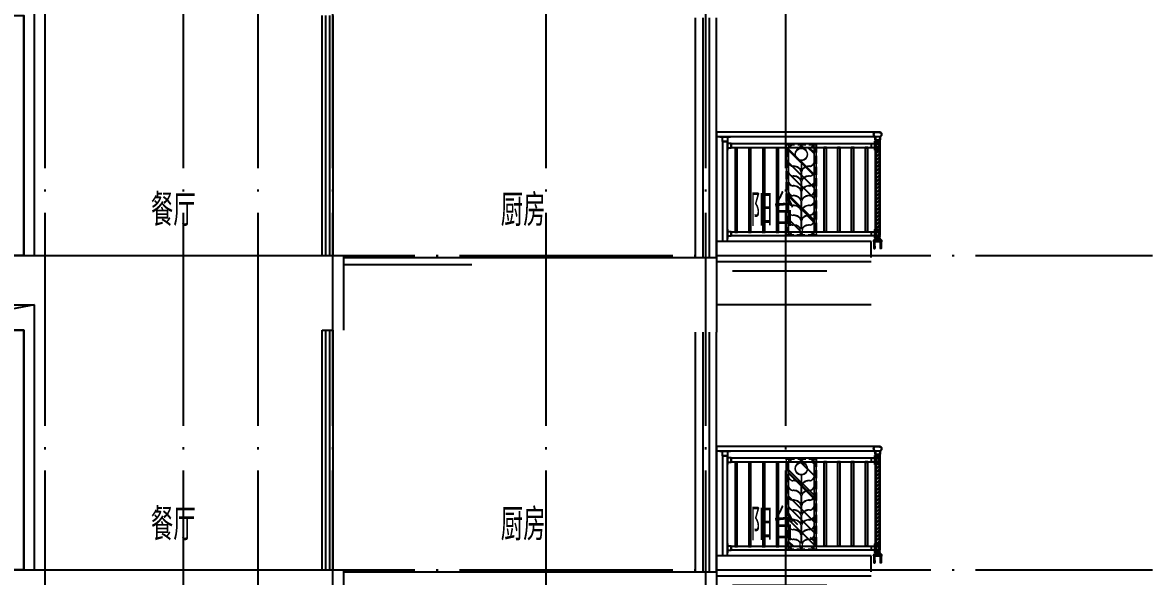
# Model space of a CAD drawing. Extents: x -12446 to 284554, y -295110 to 165007.
# Drawn here: x 253372 to 263970, y -236419 to -231222 of the extents above; entities that cross this region are included whole.
import ezdxf

# ---------------------------------------------------------------- set-up
doc = ezdxf.new("R2010")
doc.units = 0
doc.header["$LTSCALE"] = 1000
for name, pattern in [('AX-14-E$0$CENTER', [2, 1.25, -0.25, 0.25, -0.25]), ('AX-14-E$0$DASH', [0.35, 0.25, -0.1]), ('AX-14-E$0$DOTE', [2.42, 2, -0.2, 0.02, -0.2]), ('AX-14-E$0$HIDDEN', [0.375, 0.25, -0.125])]:
    doc.linetypes.add(name, pattern=pattern)
doc.layers.get('0').update_dxf_attribs({"linetype": 'CONTINUOUS'})
doc.layers.get('Defpoints').update_dxf_attribs({"linetype": 'CONTINUOUS'})
for name, color, linetype in [('A-Anno-Note', 241, 'CONTINUOUS'), ('AX-14-E$0$A-Detl-Patt', 8, 'CONTINUOUS'), ('AX-14-E$0$A-Detl-Thin', 131, 'CONTINUOUS'), ('AX-14-E$0$A-elev-HRAL', 61, 'CONTINUOUS'), ('AX-14-E$0$A-elev-XFINE', 8, 'CONTINUOUS'), ('AX-14-E$0$A-TEXT', 7, 'CONTINUOUS'), ('AX-14-E$0$Ax-T-D00$0$Ax-T-D$0$Ax-T-GC$0$Ax-D17-01~02-D01~05$0$A-Detl-Thin', 131, 'CONTINUOUS'), ('AX-14-E$0$HATCH', 8, 'CONTINUOUS'), ('AX-14-E$0$PUB_HATCH', 8, 'CONTINUOUS'), ('AX-14-E$0$埋件', 252, 'CONTINUOUS'), ('AX-14-E$0$栏杆型材', 82, 'CONTINUOUS'), ('AX-14-E$0$阳台栏杆扶手', 82, 'CONTINUOUS')]:
    doc.layers.add(name, color=color, linetype=linetype)
doc.layers.add('AX-14-E$0$A-Grid', color=222, linetype='AX-14-E$0$DOTE', plot=False)
doc.layers.add('AX-14-E$0$花形线', color=241, linetype='CONTINUOUS', lineweight=15)
doc.styles.add('AX-14-E$0$SZUL_HZ', font='xcsg.shx', dxfattribs={"width": 0.8, "bigfont": 'HZTXT.shx'})

# ---------------------------------------------------------------- blocks, each defined once
blk = doc.blocks.new('AX-14-E$0$M8X80膨胀螺丝')
at = {"layer": 'AX-14-E$0$埋件'}
for p, q in [((-3, 9), (3, 9)), ((-3, -6), (-3, 0)), ((-2, 3), (-2, 6)), ((2, 3), (2, 6)), ((3, -6), (3, 0))]:
    blk.add_line(p, q, dxfattribs=at)
for points in [[(6, 0), (-6, 0), (-6, 1), (6, 1)], [(2, -68), (2, -48), (3, -48), (3, -68), (4, -68), (4, -62), (4, -6), (-4, -6), (-4, -62), (-4, -68), (-3, -68), (-3, -48), (-2, -48), (-2, -68)]]:
    blk.add_lwpolyline(points, close=True, dxfattribs=at)
blk.add_lwpolyline([(3, 3, 0.152179), (4, 3, 0.414214), (5, 3), (5, 6, 0.414214), (4, 6, 0.152179), (3, 6, 0.414214), (2, 6, 0.414214), (2, 6, 0.106972), (-2, 6, 0.414214), (-2, 6, 0.414214), (-3, 6, 0.163695), (-4, 6, 0.414214), (-5, 6), (-5, 3, 0.414214), (-4, 3, 0.163695), (-3, 3, 0.414214), (-2, 3, 0.414214), (-2, 3, 0.106972), (2, 3, 0.414214), (2, 3, 0.414214)], format="xyb", close=True, dxfattribs=at)
for points in [[(5, 1), (5, 2), (-5, 2), (-5, 1)], [(-3, 7), (-3, 9), (-2, 9), (2, 9), (3, 9), (3, 7)], [(-3, -68), (-3, -71), (3, -71), (3, -68)]]:
    blk.add_lwpolyline(points, dxfattribs=at)
for points in [[(4, 7, -0.133077), (3, 7), (-3, 7, -0.130908), (-4, 7)], [(4, 3, 0.133077), (3, 2), (-3, 2, 0.130908), (-4, 3)]]:
    blk.add_lwpolyline(points, format="xyb", dxfattribs=at)
at = {"layer": 'Defpoints', "color": 1}
blk.add_line((0, -76), (0, 14), dxfattribs=at)
blk = doc.blocks.new('AX-14-E$0$80X80X5钢片')
at = {"layer": 'AX-14-E$0$埋件'}
h = blk.add_hatch(dxfattribs=at)
h.set_pattern_fill('ANSI32', color=256)
h.set_pattern_definition([(45, (-121396.7864, -21230.2084), (-3.36759605, 3.36759605), []), (45, (-121394.5413, -21230.2084), (-3.36759605, 3.36759605), [])])
h.paths.add_polyline_path([(-40, 0), (40, 0), (40, 5), (-40, 5)])
blk.add_lwpolyline([(-40, 0), (40, 0), (40, 5), (-40, 5)], close=True, dxfattribs=at)
blk = doc.blocks.new('AX-14-E$0$32固定座平面')
at = {"layer": 'AX-14-E$0$A-elev-HRAL'}
for p, q in [((-19, 22), (-19, -22)), ((19, 22), (-19, 22)), ((19, 19), (-19, 19)), ((-3, 28), (-3, 33)), ((3, 28), (3, 33)), ((19, 22), (19, -22)), ((19, -19), (-19, -19)), ((19, -22), (-19, -22)), ((-3, -28), (-3, -32)), ((3, -28), (3, -32))]:
    blk.add_line(p, q, dxfattribs=at)
blk.add_lwpolyline([(-16, -16), (16, -16), (16, 16), (-16, 16)], close=True, dxfattribs=at)
for centre in [(0, 30), (0, -30)]:
    blk.add_circle(centre, 8.48, dxfattribs=at)
for centre, radius, start, end in [((0, 22), 19.3, 0.1482, 179.8518), ((0, 33), 3.49, 0, 180), ((0, 28), 3.49, 180, 0), ((0, -22), 19.3, 180.1482, 359.8518), ((0, -28), 3.49, 0, 180), ((0, -32), 3.49, 180, 0)]:
    blk.add_arc(centre, radius, start, end, dxfattribs=at)
blk = doc.blocks.new('AX-14-E$0$40固定侧立面图')
at = {"layer": 'AX-14-E$0$A-elev-HRAL', "linetype": 'Continuous'}
for p, q in [((-25, 0), (25, 0)), ((-24, -30), (-25, 0)), ((25, 0), (24, -30)), ((-23, -31), (23, -31)), ((23, -30), (23, -31))]:
    blk.add_line(p, q, dxfattribs=at)
at = {"layer": 'AX-14-E$0$A-elev-HRAL', "linetype": 'AX-14-E$0$HIDDEN'}
for p, q in [((-25, -1), (25, -1)), ((21, -3), (-21, -3)), ((-21, -3), (-21, -31)), ((-8, -1), (-8, -1)), ((-8, -1), (-8, -1)), ((-8, -1), (-8, -1)), ((-8, -1), (-8, -1)), ((-8, -1), (-1, -1)), ((-7, -1), (-7, -1)), ((-7, -1), (-7, -1)), ((-7, -1), (-7, -1)), ((-7, -1), (-7, -1)), ((-6, -1), (-6, -1)), ((-6, -1), (-6, -1)), ((-6, -1), (-6, -1)), ((-6, -1), (-6, -1)), ((-6, -1), (-6, -1)), ((-5, -1), (-5, -1)), ((-5, -1), (-5, -1)), ((-5, -1), (-5, -1)), ((-5, -1), (-5, -1)), ((-5, -1), (-5, -1)), ((-5, -1), (-5, -1)), ((-4, -1), (-4, -1)), ((-4, -1), (-4, -1)), ((-4, -1), (-4, -1)), ((-3, -1), (-3, -1)), ((-3, -1), (-3, -1)), ((-3, -1), (-3, -1)), ((-3, -1), (-3, -1)), ((-3, -1), (-3, -1)), ((-2, -1), (-2, -1)), ((-2, -1), (-2, -1)), ((-2, -1), (-2, -1)), ((-2, -1), (-2, -1)), ((-2, -1), (-2, -1)), ((-2, -1), (-2, -1)), ((-2, -1), (-2, -1)), ((-1, -1), (-1, -1)), ((-1, -1), (-1, -1)), ((-1, -1), (-1, -1)), ((0, -1), (0, -1)), ((0, -1), (8, -1)), ((1, -1), (1, -1)), ((1, -1), (1, -1)), ((2, -1), (2, -1)), ((2, -1), (2, -1)), ((2, -1), (2, -1)), ((2, -1), (2, -1)), ((2, -1), (2, -1)), ((2, -1), (2, -1)), ((3, -1), (3, -1)), ((3, -1), (3, -1)), ((4, -1), (4, -1)), ((4, -1), (4, -1)), ((4, -1), (4, -1)), ((5, -1), (5, -1)), ((5, -1), (5, -1)), ((5, -1), (5, -1)), ((6, -1), (6, -1)), ((6, -1), (6, -1)), ((6, -1), (6, -1)), ((6, -1), (6, -1)), ((6, -1), (6, -1)), ((6, -1), (6, -1)), ((6, -1), (6, -1)), ((7, -1), (7, -1)), ((7, -1), (7, -1)), ((7, -1), (7, -1)), ((8, -1), (8, -1)), ((21, -3), (21, -31))]:
    blk.add_line(p, q, dxfattribs=at)
at = {"layer": 'AX-14-E$0$A-elev-HRAL', "linetype": 'AX-14-E$0$CENTER'}
for p, q in [((-23, -30), (-24, -1)), ((-23, -30), (23, -30)), ((-23, -30), (-23, -31)), ((24, -1), (23, -30))]:
    blk.add_line(p, q, dxfattribs=at)
at = {"layer": 'AX-14-E$0$A-elev-HRAL', "linetype": 'Continuous'}
for centre, start, end in [((-23, -30), 180.6, 270), ((23, -30), 270, 359.4)]:
    blk.add_arc(centre, 1.05, start, end, dxfattribs=at)
at = {"layer": 'AX-14-E$0$A-elev-HRAL', "linetype": 'AX-14-E$0$CENTER'}
for points, knots in [([(-24, -30), (-24, -30), (-24, -30), (-24, -30), (-24, -30), (-24, -30), (-24, -30), (-24, -30), (-24, -30), (-24, -30), (-24, -30), (-24, -30), (-24, -30), (-24, -30), (-24, -30), (-23, -30), (-23, -30)], [0, 0, 0, 0, 0.001283, 0.00493, 0.010959, 0.019358, 0.043195, 0.076271, 0.11824, 0.168675, 0.22714, 0.293061, 0.444542, 0.617382, 0.80517, 1.000083, 1.000083, 1.000083, 1.000083]), ([(23, -30), (23, -30), (24, -30), (24, -30), (24, -30), (24, -30), (24, -30), (24, -30), (24, -30), (24, -30), (24, -30), (24, -30), (24, -30), (24, -30), (24, -30), (24, -30), (24, -30)], [0, 0, 0, 0, 0.194913, 0.3827, 0.555541, 0.707021, 0.772942, 0.831408, 0.881844, 0.923812, 0.956888, 0.980723, 0.989121, 0.995151, 0.998798, 1.000083, 1.000083, 1.000083, 1.000083])]:
    blk.add_open_spline(points, degree=3, knots=knots, dxfattribs=at)
blk = doc.blocks.new('AX-14-E$0$32固定座立面')
at = {"layer": 'AX-14-E$0$栏杆型材', "color": 6, "linetype": 'Continuous'}
blk.add_line((-7, -22), (-7, 22), dxfattribs=at)
blk.add_lwpolyline([(-7, -22, 0.41166), (-10, -19), (-36, -19, -0.41166), (-37, -18), (-37, 18, -0.41166), (-36, 19), (-10, 19, 0.41166), (-7, 22), (-7, 39, -0.41166), (-5, 41), (0, 41), (0, -41), (-5, -41, -0.41166), (-7, -39)], format="xyb", close=True, dxfattribs=at)
blk = doc.blocks.new('AX-14-E$0$40固定座立图')
at = {"layer": 'AX-14-E$0$A-elev-HRAL', "color": 6, "linetype": 'Continuous'}
blk.add_line((-26, -7), (26, -7), dxfattribs=at)
blk.add_lwpolyline([(48, -5), (48, 0), (-48, 0), (-48, -5, 0.41166), (-46, -7), (-26, -7, -0.41166), (-23, -10), (-23, -46, 0.41166), (-22, -47), (22, -47, 0.41166), (23, -46), (23, -10, -0.41166), (26, -7), (46, -7, 0.41166)], format="xyb", close=True, dxfattribs=at)
blk = doc.blocks.new('AX-14-E$0$螺帽01')
at = {"layer": 'AX-14-E$0$A-elev-XFINE', "linetype": 'Continuous'}
blk.add_lwpolyline([(-12, -3), (12, -3, 0.414214), (13, -3), (13, -1, 0.414214), (12, 0), (-12, 0, 0.414214), (-13, -1), (-13, -3, 0.414214)], format="xyb", close=True, dxfattribs=at)
blk = doc.blocks.new('AX-14-E$0$麦穗铁花七')
at = {"layer": 'AX-14-E$0$花形线'}
for p, q in [((0, 0), (19, 0)), ((0, -856), (0, 0)), ((19, 0), (19, -171)), ((258, 0), (277, 0)), ((258, -171), (258, 0)), ((277, 0), (277, -856)), ((148, -18), (129, -18)), ((129, -36), (129, -18)), ((148, -18), (148, -36)), ((19, -201), (19, -263)), ((136, -160), (136, -239)), ((141, -160), (141, -239)), ((258, -263), (258, -201)), ((19, -293), (19, -355)), ((136, -331), (136, -266)), ((141, -266), (141, -331)), ((258, -355), (258, -293)), ((19, -374), (19, -447)), ((136, -423), (136, -358)), ((141, -358), (141, -423)), ((258, -447), (258, -374)), ((19, -466), (19, -539)), ((136, -515), (136, -450)), ((141, -450), (141, -515)), ((258, -539), (258, -466)), ((19, -558), (19, -631)), ((136, -607), (136, -542)), ((136, -699), (136, -634)), ((141, -542), (141, -607)), ((141, -634), (141, -699)), ((258, -631), (258, -558)), ((19, -650), (19, -723)), ((136, -791), (136, -726)), ((136, -791), (136, -726)), ((141, -726), (141, -791)), ((258, -723), (258, -650)), ((19, -753), (19, -856)), ((129, -837), (129, -802)), ((148, -837), (129, -837)), ((148, -837), (148, -802)), ((258, -856), (258, -753)), ((19, -856), (0, -856)), ((277, -856), (258, -856))]:
    blk.add_line(p, q, dxfattribs=at)
blk.add_circle((138, -95), 55, dxfattribs=at)
for centre, radius, start, end in [((138, -95), 60, 99.1102, 263.3742), ((138, -95), 60, 276.6258, 80.8898), ((29, -171), 10, 180, 202.5285), ((25, -201), 6.5, 48.9817, 180), ((65, -156), 49, 202.5283, 264.7738), ((65, -156), 53.7, 228.9817, 264.9129), ((56, -326), 117, 67.9628, 87.8994), ((56, -326), 122, 67.8778, 87.8433), ((131, -160), 5, 0, 83.3742), ((146, -160), 5, 96.6259, 180), ((221, -326), 122, 92.1567, 112.1222), ((221, -326), 117, 92.1006, 112.0372), ((212, -156), 49, 275.2262, 337.4717), ((212, -156), 53.7, 275.0871, 311.0183), ((252, -201), 6.5, 360, 131.0183), ((248, -171), 10, 337.4718, 360), ((29, -263), 10, 180, 202.5285), ((25, -293), 6.5, 48.9817, 180), ((65, -248), 49, 202.5283, 264.7738), ((65, -248), 53.7, 228.9817, 264.9129), ((56, -418), 117, 67.9628, 87.8994), ((56, -418), 122, 67.8778, 87.8433), ((75, -275), 62.3, 11.9892, 66.0287), ((75, -367), 62.3, 11.9892, 66.0287), ((75, -275), 67, 30.6455, 66.0287), ((75, -367), 67, 30.6455, 66.0287), ((134, -239), 2, 210.6455, 360), ((116, -266), 20, 360, 11.9893), ((202, -275), 62.3, 113.9713, 168.0108), ((143, -239), 2, 180, 329.3545), ((161, -266), 20, 168.0107, 180), ((202, -367), 62.3, 113.9713, 168.0108), ((202, -275), 67, 113.9713, 149.3545), ((202, -367), 67, 113.9713, 149.3545), ((221, -418), 122, 92.1567, 112.1222), ((221, -418), 117, 92.1006, 112.0372), ((212, -248), 49, 275.2262, 337.4717), ((212, -248), 53.7, 275.0871, 311.0183), ((252, -293), 6.5, 360, 131.0183), ((248, -263), 10, 337.4718, 360), ((29, -355), 10, 180, 202.5285), ((21, -374), 2, 37.8001, 180), ((65, -340), 49, 202.5283, 264.7738), ((65, -340), 53.7, 217.8001, 264.9129), ((56, -510), 117, 67.9628, 87.8994), ((56, -510), 122, 67.8778, 87.8433), ((75, -459), 62.3, 11.9892, 66.0287), ((75, -459), 67, 30.6455, 66.0287), ((134, -331), 2, 210.6455, 360), ((134, -423), 2, 210.6456, 360), ((116, -358), 20, 360, 11.9893), ((143, -331), 2, 180, 329.3545), ((161, -358), 20, 168.0107, 180), ((202, -459), 62.3, 113.9713, 168.0108), ((143, -423), 2, 180, 329.3545), ((202, -459), 67, 113.9713, 149.3545), ((221, -510), 122, 92.1567, 112.1222), ((221, -510), 117, 92.1006, 112.0372), ((212, -340), 49, 275.2262, 337.4717), ((212, -340), 53.7, 275.0871, 322.1999), ((256, -374), 2, 360, 142.1999), ((248, -355), 10, 337.4718, 360), ((29, -447), 10, 180, 202.5285), ((21, -466), 2, 37.8001, 180), ((65, -432), 49, 202.5283, 264.7738), ((65, -432), 53.7, 217.8001, 264.9129), ((56, -602), 117, 67.9628, 87.8994), ((56, -602), 122, 67.8778, 87.8433), ((75, -551), 62.3, 11.9892, 66.0287), ((75, -551), 67, 30.6455, 66.0287), ((134, -515), 2, 210.6455, 360), ((116, -450), 20, 360, 11.9892), ((161, -450), 20, 168.0108, 180), ((202, -551), 62.3, 113.9713, 168.0108), ((143, -515), 2, 180, 329.3544), ((202, -551), 67, 113.9713, 149.3545), ((202, -551), 67, 113.9713, 149.3545), ((221, -602), 122, 92.1567, 112.1222), ((221, -602), 117, 92.1006, 112.0372), ((212, -432), 49, 275.2262, 337.4717), ((212, -432), 53.7, 275.0871, 322.1999), ((256, -466), 2, 360, 142.1999), ((248, -447), 10, 337.4718, 360), ((29, -539), 10, 180, 202.5285), ((21, -558), 2, 37.8001, 180), ((29, -631), 10, 180, 202.5285), ((65, -524), 49, 202.5283, 264.7738), ((65, -616), 49, 202.5283, 264.7738), ((65, -616), 49, 202.5283, 264.7738), ((65, -524), 53.7, 217.7394, 264.9129), ((56, -694), 117, 67.9628, 87.8994), ((56, -694), 122, 67.8778, 87.8433), ((75, -643), 62.3, 11.9892, 66.0287), ((75, -643), 67, 30.6455, 66.0287), ((134, -607), 2, 210.6455, 360), ((116, -542), 20, 360, 11.9893), ((116, -634), 20, 360, 11.9892), ((161, -542), 20, 168.0108, 180), ((202, -643), 62.3, 113.9713, 168.0108), ((143, -607), 2, 180, 329.3545), ((161, -634), 20, 168.0107, 180), ((202, -643), 67, 113.9713, 149.3545), ((221, -694), 122, 92.1567, 112.1222), ((221, -694), 117, 92.1006, 112.0372), ((212, -524), 49, 275.2262, 337.4717), ((212, -616), 49, 275.2262, 339.9297), ((212, -616), 49, 275.2262, 337.4717), ((212, -524), 53.7, 275.0871, 322.1999), ((256, -558), 2, 0, 142.1999), ((248, -539), 10, 337.4718, 360), ((248, -631), 10, 337.4718, 360), ((21, -650), 2, 37.8001, 180), ((29, -723), 10, 180, 202.5284), ((65, -708), 49, 202.5283, 264.7738), ((65, -616), 53.7, 217.8001, 264.9129), ((65, -616), 53.7, 220.6616, 264.9129), ((56, -786), 117, 67.9628, 87.8994), ((56, -786), 122, 67.8778, 87.8433), ((75, -735), 62.3, 11.9892, 66.0287), ((75, -735), 67, 33.5141, 66.0287), ((75, -735), 67, 30.6455, 66.0287), ((134, -699), 2, 210.6456, 360), ((116, -726), 20, 0.0001, 11.989), ((202, -735), 62.3, 113.9713, 168.0108), ((143, -699), 2, 180, 329.3545), ((161, -726), 20, 168.0109, 180), ((202, -735), 67, 113.9713, 149.3545), ((202, -735), 67, 113.9713, 146.4859), ((221, -786), 122, 92.1567, 112.1222), ((221, -786), 117, 92.1006, 112.0372), ((212, -708), 49, 275.2262, 337.4717), ((212, -616), 53.7, 275.0871, 322.1999), ((212, -616), 53.7, 275.0871, 319.3384), ((256, -650), 2, 360, 142.1999), ((248, -723), 10, 337.4717, 360), ((25, -753), 6.5, 48.9817, 180), ((65, -708), 53.7, 228.9817, 264.9129), ((56, -878), 117, 67.9628, 87.8994), ((56, -878), 122, 67.8778, 87.8433), ((75, -827), 62.3, 35.6545, 66.0287), ((75, -827), 67, 30.6455, 66.0287), ((109, -802), 20, 360, 35.6546), ((134, -791), 2, 210.6456, 360), ((134, -791), 2, 210.6456, 360), ((143, -791), 2, 180, 329.3545), ((202, -827), 67, 113.9713, 149.3545), ((168, -802), 20, 144.3455, 180), ((202, -827), 62.3, 113.9713, 144.3455), ((221, -878), 122, 92.1567, 112.1222), ((221, -878), 117, 92.1006, 112.0372), ((212, -708), 53.7, 275.0871, 311.0183), ((252, -753), 6.5, 360, 131.0183)]:
    blk.add_arc(centre, radius, start, end, dxfattribs=at)
blk = doc.blocks.new('AX-14-E$0$aeryhrehewhg')
at = {"layer": 'AX-14-E$0$PUB_HATCH'}
h = blk.add_hatch(dxfattribs=at)
h.set_pattern_fill('AR-RROOF', color=256, scale=180, angle=45, style=0)
h.set_pattern_definition([(45, (123266.36, -206915.9), (193.9735, 517.26275), [3429, -457.2, 1143, -228.6]), (45, (123400.52, -206620.1), (-376.632, 53.3427), [685.8, -75.438, 1371.6, -171.45]), (45, (123209.78, -206697.69), (732.2501, 948.85386), [1828.8, -320.04, 914.4, -228.6])])
h.paths.add_polyline_path([(129725, -264612), (129486, -264612), (129486, -265408), (129725, -265408)])
at = {"layer": 'AX-14-E$0$A-elev-HRAL', "ltscale": 10, "elevation": 0}
for points in [[(129008, -264612, -0.414214), (129008, -264613), (129008, -264615, -0.414214), (129008, -264615), (128983, -264615, -0.414214), (128982, -264615), (128982, -264613, -0.414214), (128983, -264612)], [(129137, -264612, -0.414214), (129137, -264613), (129137, -264615, -0.414214), (129137, -264615), (129112, -264615, -0.414214), (129111, -264615), (129111, -264613, -0.414214), (129112, -264612)], [(129266, -264612, -0.414214), (129266, -264613), (129266, -264615, -0.414214), (129266, -264615), (129241, -264615, -0.414214), (129240, -264615), (129240, -264613, -0.414214), (129241, -264612)], [(129395, -264612, -0.414214), (129395, -264613), (129395, -264615, -0.414214), (129395, -264615), (129370, -264615, -0.414214), (129369, -264615), (129369, -264613, -0.414214), (129370, -264612)], [(129817, -264612, 0.414214), (129817, -264613), (129817, -264615, 0.414214), (129817, -264615), (129842, -264615, 0.414214), (129843, -264615), (129843, -264613, 0.414214), (129842, -264612)], [(129946, -264612, 0.414214), (129946, -264613), (129946, -264615, 0.414214), (129946, -264615), (129971, -264615, 0.414214), (129972, -264615), (129972, -264613, 0.414214), (129971, -264612)], [(130075, -264612, 0.414214), (130075, -264613), (130075, -264615, 0.414214), (130075, -264615), (130100, -264615, 0.414214), (130101, -264615), (130101, -264613, 0.414214), (130100, -264612)], [(130204, -264612, 0.414214), (130204, -264613), (130204, -264615, 0.414214), (130204, -264615), (130229, -264615, 0.414214), (130230, -264615), (130230, -264613, 0.414214), (130229, -264612)], [(129008, -265408, 0.414214), (129008, -265408), (129008, -265406, 0.414214), (129008, -265405), (128983, -265405, 0.414214), (128982, -265406), (128982, -265408, 0.414214), (128983, -265408)], [(129137, -265408, 0.414214), (129137, -265408), (129137, -265406, 0.414214), (129137, -265405), (129112, -265405, 0.414214), (129111, -265406), (129111, -265408, 0.414214), (129112, -265408)], [(129266, -265408, 0.414214), (129266, -265408), (129266, -265406, 0.414214), (129266, -265405), (129241, -265405, 0.414214), (129240, -265406), (129240, -265408, 0.414214), (129241, -265408)], [(129395, -265408, 0.414214), (129395, -265408), (129395, -265406, 0.414214), (129395, -265405), (129370, -265405, 0.414214), (129369, -265406), (129369, -265408, 0.414214), (129370, -265408)], [(129817, -265408, -0.414214), (129817, -265408), (129817, -265406, -0.414214), (129817, -265405), (129842, -265405, -0.414214), (129843, -265406), (129843, -265408, -0.414214), (129842, -265408)], [(129946, -265408, -0.414214), (129946, -265408), (129946, -265406, -0.414214), (129946, -265405), (129971, -265405, -0.414214), (129972, -265406), (129972, -265408, -0.414214), (129971, -265408)], [(130075, -265408, -0.414214), (130075, -265408), (130075, -265406, -0.414214), (130075, -265405), (130100, -265405, -0.414214), (130101, -265406), (130101, -265408, -0.414214), (130100, -265408)], [(130204, -265408, -0.414214), (130204, -265408), (130204, -265406, -0.414214), (130204, -265405), (130229, -265405, -0.414214), (130230, -265406), (130230, -265408, -0.414214), (130229, -265408)]]:
    blk.add_lwpolyline(points, format="xyb", close=True, dxfattribs=at)
for points in [[(128986, -265405), (129005, -265405), (129005, -264615), (128986, -264615)], [(129115, -265405), (129134, -265405), (129134, -264615), (129115, -264615)], [(129244, -265405), (129263, -265405), (129263, -264615), (129244, -264615)], [(129373, -265405), (129392, -265405), (129392, -264615), (129373, -264615)], [(129839, -265405), (129820, -265405), (129820, -264615), (129839, -264615)], [(129968, -265405), (129949, -265405), (129949, -264615), (129968, -264615)], [(130097, -265405), (130078, -265405), (130078, -264615), (130097, -264615)], [(130226, -265405), (130207, -265405), (130207, -264615), (130226, -264615)]]:
    blk.add_lwpolyline(points, close=True, dxfattribs=at)
at = {"layer": 'AX-14-E$0$栏杆型材', "elevation": 0}
for points in [[(128947, -264580), (130264, -264580), (130264, -264612), (128947, -264612)], [(130341, -264557), (130301, -264557), (130301, -265495), (130341, -265495)], [(128947, -265408), (130264, -265408), (130264, -265440), (128947, -265440)]]:
    blk.add_lwpolyline(points, close=True, dxfattribs=at)
at = {"layer": 'AX-14-E$0$栏杆型材'}
for centre in [(129502, -264597, 0), (129709, -264597, 0), (129502, -265423, 0), (129709, -265423, 0)]:
    blk.add_circle(centre, 7, dxfattribs=at)
at = {"layer": 'AX-14-E$0$阳台栏杆扶手'}
for p, q in [((128904, -264470, 0), (130400, -264470, 0)), ((130400, -264510, 0), (128904, -264510, 0)), ((130400, -264470, 0), (130400, -264510, 0))]:
    blk.add_line(p, q, dxfattribs=at)
at = {"layer": 'Defpoints', "linetype": 'AX-14-E$0$DASH', "ltscale": 0.3, "elevation": 0}
blk.add_lwpolyline([(129744, -264585), (129467, -264585), (129467, -265435), (129744, -265435)], close=True, dxfattribs=at)
at = {"layer": 'Defpoints', "elevation": 0}
blk.add_lwpolyline([(129725, -264612), (129486, -264612), (129486, -265408), (129725, -265408)], close=True, dxfattribs=at)
for name, p in [('AX-14-E$0$40固定座立图', (130321, -264510, 0)), ('AX-14-E$0$螺帽01', (129735, -264612, 0)), ('AX-14-E$0$32固定座立面', (130301, -264596, 0)), ('AX-14-E$0$32固定座立面', (130301, -265424, 0))]:
    blk.add_blockref(name, p)
at = {"extrusion": (0, 0, -1), "zscale": -1}
for name, p in [('AX-14-E$0$32固定座立面', (-128910, -264596, 0)), ('AX-14-E$0$螺帽01', (-129477, -264612, 0)), ('AX-14-E$0$麦穗铁花七', (-129744, -264582, 0)), ('AX-14-E$0$32固定座立面', (-128910, -265424, 0))]:
    blk.add_blockref(name, p, dxfattribs=at)
at = {"rotation": 180}
blk.add_blockref('AX-14-E$0$螺帽01', (129477, -265408, 0), dxfattribs=at)
at = {"extrusion": (0, 0, -1), "zscale": -1, "rotation": 180}
blk.add_blockref('AX-14-E$0$螺帽01', (-129735, -265408, 0), dxfattribs=at)
blk = doc.blocks.new('AX-14-E$0$POUMIANYANGTAI')
at = {"layer": 'AX-14-E$0$Ax-T-D00$0$Ax-T-D$0$Ax-T-GC$0$Ax-D17-01~02-D01~05$0$A-Detl-Thin'}
h = blk.add_hatch(dxfattribs=at)
h.set_pattern_fill('ANSI32', color=256, style=0)
h.set_pattern_definition([(45, (258715.8925, 144508.032), (-3.36759605, 3.36759605), []), (45, (258718.1376, 144508.032), (-3.36759605, 3.36759605), [])])
h.paths.add_polyline_path([(367390, 165391), (367418, 165391), (367418, 165409), (367390, 165409)], flags=16)
h.paths.add_polyline_path([(367389, 165390), (367419, 165390), (367419, 165410), (367389, 165410)])
at = {"layer": 'AX-14-E$0$HATCH'}
h = blk.add_hatch(dxfattribs=at)
h.set_pattern_fill('ANSI32', color=256, style=0)
h.set_pattern_definition([(45, (30665.514, 255190.815), (-3.367596045, 3.367596045), []), (45, (30667.759, 255190.815), (-3.367596045, 3.367596045), [])])
h.paths.add_polyline_path([(367389, 166264), (367419, 166264), (367419, 166294), (367389, 166294)], flags=16)
h.paths.add_polyline_path([(367388, 166263), (367420, 166263), (367420, 166295), (367388, 166295)])
h = blk.add_hatch(dxfattribs=at)
h.set_pattern_fill('ANSI32', color=256, style=0)
h.set_pattern_definition([(45, (30665.514, 254362.245), (-3.367596045, 3.367596045), []), (45, (30667.759, 254362.245), (-3.367596045, 3.367596045), [])])
h.paths.add_polyline_path([(367389, 165436), (367419, 165436), (367419, 165466), (367389, 165466)], flags=16)
h.paths.add_polyline_path([(367388, 165435), (367420, 165435), (367420, 165467), (367388, 165467)])
at = {"layer": 'AX-14-E$0$花形线'}
h = blk.add_hatch(dxfattribs=at)
h.set_pattern_fill('ANSI32', color=256, scale=5, style=0)
h.set_pattern_definition([(45, (34519.128, 249882.53), (-16.8379802, 16.8379802), []), (45, (34530.353, 249882.53), (-16.8379802, 16.8379802), [])])
h.paths.add_polyline_path([(367414, 165467), (367394, 165467), (367394, 166263), (367414, 166263)])
at = {"layer": 'AX-14-E$0$阳台栏杆扶手'}
h = blk.add_hatch(dxfattribs=at)
h.set_pattern_fill('ANSI32', color=256, style=0)
h.set_pattern_definition([(45, (37992.118, 329898.9855), (-3.367596045, 3.367596045), []), (45, (37994.363, 329898.9855), (-3.367596045, 3.367596045), [])])
edge = h.paths.add_edge_path(flags=16)
edge.add_line((367424, 166403), (367384, 166403))
edge.add_arc((367384, 166385), 18.5, 90, 180)
edge.add_arc((367384, 166385), 18.5, 180, 270)
edge.add_line((367384, 166366), (367424, 166366))
edge.add_arc((367424, 166385), 18.5, 270, 360)
edge.add_arc((367424, 166385), 18.5, 0, 90)
edge = h.paths.add_edge_path()
edge.add_line((367424, 166405), (367384, 166405))
edge.add_arc((367384, 166385), 20, 90, 180)
edge.add_arc((367384, 166385), 20, 180, 270)
edge.add_line((367384, 166365), (367424, 166365))
edge.add_arc((367424, 166385), 20, 270, 360)
edge.add_arc((367424, 166385), 20, 0, 90)
at = {"layer": 'AX-14-E$0$A-Detl-Thin'}
for p, q in [((365894, 166406), (365894, 165230, 0)), ((367344, 165380, 0), (365894, 165380, 0)), ((367344, 165230), (367344, 165380)), ((365894, 165230, 0), (365894, 165105, 0)), ((367344, 165190), (365894, 165190, 0)), ((365894, 165165, 0), (365894, 164680, 0)), ((366044, 165105), (366929, 165105))]:
    blk.add_line(p, q, dxfattribs=at)
at = {"layer": 'AX-14-E$0$Ax-T-D00$0$Ax-T-D$0$Ax-T-GC$0$Ax-D17-01~02-D01~05$0$A-Detl-Thin'}
for points in [[(367424, 165385), (367384, 165385), (367384, 165410), (367424, 165410)], [(367389, 165390), (367419, 165390), (367419, 165410), (367389, 165410)], [(367390, 165391), (367418, 165391), (367418, 165409), (367390, 165409)]]:
    blk.add_lwpolyline(points, close=True, dxfattribs=at)
at = {"layer": 'AX-14-E$0$栏杆型材'}
for points in [[(367424, 166333), (367424, 165435), (367384, 165435), (367384, 166333)], [(367388, 166263), (367420, 166263), (367420, 166295), (367388, 166295)], [(367389, 166264), (367419, 166264), (367419, 166294), (367389, 166294)], [(367384, 165385), (367424, 165385), (367424, 165435), (367384, 165435)], [(367388, 165435), (367420, 165435), (367420, 165467), (367388, 165467)], [(367389, 165436), (367419, 165436), (367419, 165466), (367389, 165466)]]:
    blk.add_lwpolyline(points, close=True, dxfattribs=at)
at = {"layer": 'AX-14-E$0$栏杆型材', "color": 8}
blk.add_lwpolyline([(367424, 166237), (367424, 166347)], dxfattribs=at)
at = {"layer": 'AX-14-E$0$花形线'}
blk.add_lwpolyline([(367414, 165467), (367394, 165467), (367394, 166263), (367414, 166263)], close=True, dxfattribs=at)
at = {"layer": 'AX-14-E$0$阳台栏杆扶手'}
blk.add_lwpolyline([(367424, 166405), (367384, 166405, 0.414214), (367364, 166385), (367364, 166385, 0.414214), (367384, 166365), (367424, 166365, 0.414214), (367444, 166385, 0.414214), (367424, 166405)], format="xyb", dxfattribs=at)
blk.add_lwpolyline([(367424, 166403), (367384, 166403, 0.414214), (367366, 166385, 0.414214), (367384, 166366), (367424, 166366, 0.414214), (367443, 166385, 0.414214)], format="xyb", close=True, dxfattribs=at)
at = {"xscale": -1}
blk.add_blockref('AX-14-E$0$aeryhrehewhg', (496294, 430875, 0), dxfattribs=at)
at = {"layer": 'AX-14-E$0$A-elev-HRAL'}
blk.add_blockref('AX-14-E$0$40固定侧立面图', (367404, 166365), dxfattribs=at)
at = {"layer": 'AX-14-E$0$A-elev-HRAL', "extrusion": (0, 0, -1), "zscale": -1}
for p in [(-367404, 166280), (-367404, 165451)]:
    blk.add_blockref('AX-14-E$0$32固定座平面', p, dxfattribs=at)
at = {"layer": 'AX-14-E$0$栏杆型材'}
for name, p in [('AX-14-E$0$80X80X5钢片', (367404, 165380)), ('AX-14-E$0$M8X80膨胀螺丝', (367374, 165385))]:
    blk.add_blockref(name, p, dxfattribs=at)
at = {"layer": 'AX-14-E$0$栏杆型材', "xscale": -1}
blk.add_blockref('AX-14-E$0$M8X80膨胀螺丝', (367434, 165385), dxfattribs=at)
blk = doc.blocks.new('AX-14-E$0$1RSFSFSGR5')
at = {"layer": 'AX-14-E$0$A-Detl-Patt'}
blk.add_lwpolyline([(345264, 445643), (344383, 445477), (344164, 443158)], dxfattribs=at)
at = {"layer": 'AX-14-E$0$A-Detl-Thin'}
for p, q in [((344164, 445643), (345264, 445643)), ((345264, 443158), (345264, 445643)), ((345164, 445408), (344364, 445408)), ((345164, 443158), (345164, 445408)), ((347964, 443158), (347964, 445408)), ((347964, 445408), (348064, 445408)), ((347994, 445408), (347994, 443158)), ((348034, 445408), (348034, 443158)), ((348064, 445408), (348064, 443158)), ((351464, 445388), (351464, 443138)), ((351534, 445388), (351534, 443138)), ((351594, 445388), (351594, 443138)), ((351664, 443138), (351664, 445388)), ((340164, 443158), (348164, 443158)), ((348164, 443158), (348164, 442458)), ((348164, 443138), (351664, 443138)), ((351664, 443138), (351664, 443118))]:
    blk.add_line(p, q, dxfattribs=at)
blk.add_lwpolyline([(344364, 445408), (345164, 445408), (345164, 443158), (344364, 443158)], close=True, dxfattribs=at)
blk.add_blockref('AX-14-E$0$POUMIANYANGTAI', (-14230, 277909, 0), dxfattribs=at)
at = {"layer": 'AX-14-E$0$A-TEXT', "linetype": 'Continuous', "style": 'AX-14-E$0$SZUL_HZ', "width": 0.7}
for s, p in [('餐厅', (346357, 443433)), ('厨房', (349639, 443433)), ('阳台', (351979, 443433))]:
    blk.add_text(s, height=300, dxfattribs=at).set_placement(p)
blk = doc.blocks.new('AX-14-E$0$4F6S4G56SG6456G1321GDF1G')
at = {"layer": 'AX-14-E$0$A-Detl-Thin'}
for p, q in [((345264, 443158), (345264, 445643)), ((345164, 443158), (345164, 445408)), ((347964, 443158), (347964, 445408)), ((347994, 445408), (347994, 443158)), ((348034, 445408), (348034, 443158)), ((348064, 445408), (348064, 443158)), ((351464, 445388), (351464, 443138)), ((351534, 445388), (351534, 443138)), ((351594, 445388), (351594, 443138)), ((351664, 443138), (351664, 445388)), ((340164, 443158), (348164, 443158)), ((348164, 443158), (348164, 442458)), ((348164, 443138), (351664, 443138)), ((351664, 443138), (351664, 443118)), ((348164, 443073), (349367, 443073)), ((351664, 443073), (351664, 442438)), ((353114, 442693, 0), (351664, 442693))]:
    blk.add_line(p, q, dxfattribs=at)
blk.add_lwpolyline([(344364, 445408), (345164, 445408), (345164, 443158), (344364, 443158)], close=True, dxfattribs=at)
blk.add_blockref('AX-14-E$0$POUMIANYANGTAI', (-14230, 277909, 0), dxfattribs=at)
at = {"layer": 'AX-14-E$0$A-TEXT', "linetype": 'Continuous', "style": 'AX-14-E$0$SZUL_HZ', "width": 0.7}
for s, p in [('餐厅', (346357, 443433)), ('厨房', (349639, 443433)), ('阳台', (351979, 443433))]:
    blk.add_text(s, height=300, dxfattribs=at).set_placement(p)
blk = doc.blocks.new('AX-14-E')
at = {"layer": 'AX-14-E$0$A-Grid'}
for p, q in [((242950, -233407), (263970, -233407)), ((242950, -236357), (263970, -236357))]:
    blk.add_line(p, q, dxfattribs=at)
at = {"layer": 'AX-14-E$0$A-Detl-Thin'}
blk.add_blockref('AX-14-E$0$1RSFSFSGR5', (-91782, -679515), dxfattribs=at)
blk.add_blockref('AX-14-E$0$4F6S4G56SG6456G1321GDF1G', (-91782, -676565), dxfattribs=at)
at = {"layer": 'AX-14-E$0$A-Grid'}
for p, q in [((253582, -261627), (253582, -196459)), ((254882, -261627), (254882, -196459)), ((255582, -261627), (255582, -196459)), ((256282, -261627), (256282, -196459)), ((258282, -261627), (258282, -196459)), ((259782, -261627), (259782, -196459)), ((260532, -261627), (260532, -196459))]:
    blk.add_line(p, q, dxfattribs=at)

msp = doc.modelspace()

# ---------------------------------------------------------------- block references
at = {"layer": 'A-Anno-Note'}
msp.add_blockref('AX-14-E', (0, 0), dxfattribs=at)

doc.saveas('drawing.dxf')
